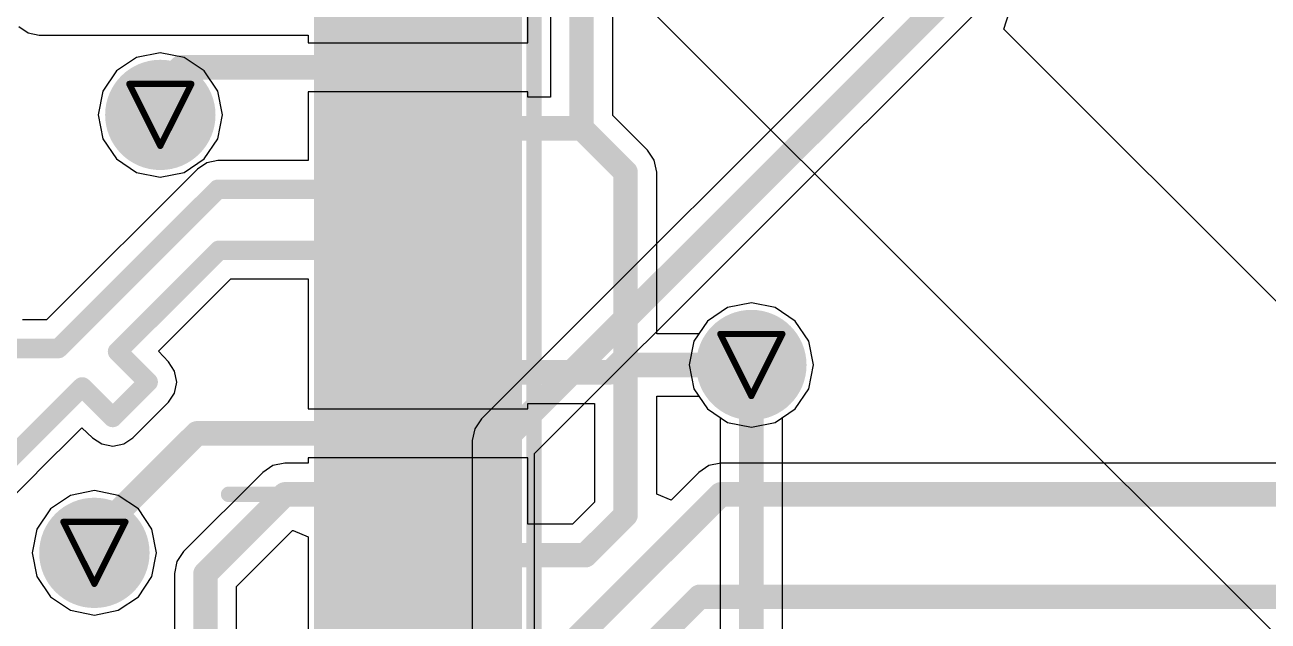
# Model space of a CAD drawing. Header units: inches. Extents: x -3 to 423, y -3 to 110.
# Drawn here: x 34.84 to 45.02, y 10.75 to 15.64 of the extents above; entities that cross this region are included whole.
import ezdxf

# ---------------------------------------------------------------- set-up
doc = ezdxf.new("R2010")
doc.units = ezdxf.units.IN
for name, color, linetype in [('Bottom Layer', 5, 'Continuous'), ('Bottom Solder', 6, 'Continuous'), ('Drill Drawing', 1, 'Continuous'), ('Mechanical 16', 56, 'Continuous'), ('Mechanical 6', 56, 'Continuous'), ('Mid Layer', 16, 'Continuous'), ('Mid Layer 2', 76, 'Continuous'), ('Top Layer', 1, 'Continuous'), ('Top Paste', 8, 'Continuous'), ('Top Solder', 216, 'Continuous'), ('Via Holes', 16, 'Continuous')]:
    doc.layers.add(name, color=color, linetype=linetype)

msp = doc.modelspace()

# ---------------------------------------------------------------- hatches: boundary and pattern name
at = {"layer": 'Bottom Layer'}
h = msp.add_hatch(color=5, dxfattribs=at)
edge = h.paths.add_edge_path()
edge.add_arc((35.95, 14.9), 0.35, 0, 360)
h = msp.add_hatch(color=5, dxfattribs=at)
edge = h.paths.add_edge_path()
edge.add_arc((40.79, 12.85), 0.35, 0, 360)
h = msp.add_hatch(color=5, dxfattribs=at)
edge = h.paths.add_edge_path()
edge.add_arc((35.41, 11.31), 0.35, 0, 360)
at = {"layer": 'Bottom Solder'}
h = msp.add_hatch(color=6, dxfattribs=at)
edge = h.paths.add_edge_path()
edge.add_arc((35.95, 14.9), 0.452, 0, 360)
h = msp.add_hatch(color=6, dxfattribs=at)
edge = h.paths.add_edge_path()
edge.add_arc((40.79, 12.85), 0.452, 0, 360)
h = msp.add_hatch(color=6, dxfattribs=at)
edge = h.paths.add_edge_path()
edge.add_arc((35.41, 11.31), 0.452, 0, 360)
at = {"layer": 'Mid Layer'}
h = msp.add_hatch(color=16, dxfattribs=at)
edge = h.paths.add_edge_path()
edge.add_arc((35.95, 14.9), 0.35, 0, 360)
h = msp.add_hatch(color=16, dxfattribs=at)
edge = h.paths.add_edge_path()
edge.add_arc((40.79, 12.85), 0.35, 0, 360)
h = msp.add_hatch(color=16, dxfattribs=at)
edge = h.paths.add_edge_path()
edge.add_arc((35.41, 11.31), 0.35, 0, 360)
at = {"layer": 'Mid Layer 2'}
h = msp.add_hatch(color=76, dxfattribs=at)
edge = h.paths.add_edge_path()
edge.add_arc((35.95, 14.9), 0.35, 0, 360)
h = msp.add_hatch(color=76, dxfattribs=at)
edge = h.paths.add_edge_path()
edge.add_arc((40.79, 12.85), 0.35, 0, 360)
h = msp.add_hatch(color=76, dxfattribs=at)
edge = h.paths.add_edge_path()
edge.add_arc((35.41, 11.31), 0.35, 0, 360)
at = {"layer": 'Top Layer'}
for points in [[(37.31, 15.44), (38.81, 15.44), (38.81, 15.14), (37.31, 15.14)], [(37.31, 14.94), (38.81, 14.94), (38.81, 14.64), (37.31, 14.64)], [(37.31, 14.44), (38.81, 14.44), (38.81, 14.14), (37.31, 14.14)], [(37.31, 13.94), (38.81, 13.94), (38.81, 13.64), (37.31, 13.64)], [(37.31, 13.44), (38.81, 13.44), (38.81, 13.14), (37.31, 13.14)], [(37.31, 12.94), (38.81, 12.94), (38.81, 12.64), (37.31, 12.64)], [(37.31, 12.44), (38.81, 12.44), (38.81, 12.14), (37.31, 12.14)], [(37.31, 11.94), (38.81, 11.94), (38.81, 11.64), (37.31, 11.64)], [(37.31, 11.44), (38.81, 11.44), (38.81, 11.14), (37.31, 11.14)], [(37.31, 10.94), (38.81, 10.94), (38.81, 10.64), (37.31, 10.64)]]:
    msp.add_hatch(color=1, dxfattribs=at).paths.add_polyline_path(points)
h = msp.add_hatch(color=1, dxfattribs=at)
edge = h.paths.add_edge_path()
edge.add_arc((35.95, 14.9), 0.35, 0, 360)
h = msp.add_hatch(color=1, dxfattribs=at)
edge = h.paths.add_edge_path()
edge.add_arc((40.79, 12.85), 0.35, 0, 360)
h = msp.add_hatch(color=1, dxfattribs=at)
edge = h.paths.add_edge_path()
edge.add_arc((35.41, 11.31), 0.35, 0, 360)
at = {"layer": 'Top Paste'}
for points in [[(37.31, 15.44), (38.81, 15.44), (38.81, 15.14), (37.31, 15.14)], [(37.31, 14.94), (38.81, 14.94), (38.81, 14.64), (37.31, 14.64)], [(37.31, 14.44), (38.81, 14.44), (38.81, 14.14), (37.31, 14.14)], [(37.31, 13.94), (38.81, 13.94), (38.81, 13.64), (37.31, 13.64)], [(37.31, 13.44), (38.81, 13.44), (38.81, 13.14), (37.31, 13.14)], [(37.31, 12.94), (38.81, 12.94), (38.81, 12.64), (37.31, 12.64)], [(37.31, 12.44), (38.81, 12.44), (38.81, 12.14), (37.31, 12.14)], [(37.31, 11.94), (38.81, 11.94), (38.81, 11.64), (37.31, 11.64)], [(37.31, 11.44), (38.81, 11.44), (38.81, 11.14), (37.31, 11.14)], [(37.31, 10.94), (38.81, 10.94), (38.81, 10.64), (37.31, 10.64)]]:
    msp.add_hatch(color=8, dxfattribs=at).paths.add_polyline_path(points)
at = {"layer": 'Top Solder'}
for points in [[(37.208, 16.042), (38.912, 16.042), (38.912, 15.538), (37.208, 15.538)], [(37.208, 15.542), (38.912, 15.542), (38.912, 15.038), (37.208, 15.038)], [(37.208, 15.042), (38.912, 15.042), (38.912, 14.538), (37.208, 14.538)], [(37.208, 14.542), (38.912, 14.542), (38.912, 14.038), (37.208, 14.038)], [(37.208, 14.042), (38.912, 14.042), (38.912, 13.538), (37.208, 13.538)], [(37.208, 13.542), (38.912, 13.542), (38.912, 13.038), (37.208, 13.038)], [(37.208, 13.042), (38.912, 13.042), (38.912, 12.538), (37.208, 12.538)], [(37.208, 12.542), (38.912, 12.542), (38.912, 12.038), (37.208, 12.038)], [(37.208, 12.042), (38.912, 12.042), (38.912, 11.538), (37.208, 11.538)], [(37.208, 11.542), (38.912, 11.542), (38.912, 11.038), (37.208, 11.038)], [(37.208, 11.042), (38.912, 11.042), (38.912, 10.538), (37.208, 10.538)]]:
    msp.add_hatch(color=216, dxfattribs=at).paths.add_polyline_path(points)
h = msp.add_hatch(color=216, dxfattribs=at)
edge = h.paths.add_edge_path()
edge.add_arc((35.95, 14.9), 0.452, 0, 360)
h = msp.add_hatch(color=216, dxfattribs=at)
edge = h.paths.add_edge_path()
edge.add_arc((40.79, 12.85), 0.452, 0, 360)
h = msp.add_hatch(color=216, dxfattribs=at)
edge = h.paths.add_edge_path()
edge.add_arc((35.41, 11.31), 0.452, 0, 360)
at = {"layer": 'Via Holes'}
h = msp.add_hatch(color=7, dxfattribs=at)
edge = h.paths.add_edge_path()
edge.add_arc((35.95, 14.9), 0.25, 0, 360)
h = msp.add_hatch(color=7, dxfattribs=at)
edge = h.paths.add_edge_path()
edge.add_arc((40.79, 12.85), 0.25, 0, 360)
h = msp.add_hatch(color=7, dxfattribs=at)
edge = h.paths.add_edge_path()
edge.add_arc((35.41, 11.31), 0.25, 0, 360)

# ---------------------------------------------------------------- linework, layer by layer
at = {"layer": 'Bottom Layer'}
for p, q in [((42.265, 16.095), (38.58, 12.41)), ((39.015, 12.124), (42.625, 15.735)), ((40.79, 13.36), (40.595, 13.321)), ((40.985, 13.321), (40.79, 13.36)), ((40.595, 13.321), (40.43, 13.21)), ((41.15, 13.21), (40.985, 13.321)), ((40.43, 13.21), (40.319, 13.045)), ((41.261, 13.045), (41.15, 13.21)), ((40.319, 13.045), (40.28, 12.85)), ((41.3, 12.85), (41.261, 13.045)), ((40.28, 12.85), (40.319, 12.655)), ((41.261, 12.655), (41.3, 12.85)), ((40.319, 12.655), (40.43, 12.49)), ((41.15, 12.49), (41.261, 12.655)), ((40.43, 12.49), (40.535, 12.419)), ((41.045, 12.419), (41.15, 12.49)), ((38.525, 12.328), (38.505, 12.23)), ((38.58, 12.41), (38.525, 12.328)), ((40.535, 12.419), (40.535, 7.591)), ((41.045, 7.591), (41.045, 12.419)), ((38.505, 12.23), (38.505, 8.861)), ((39.015, 8.861), (39.015, 12.124))]:
    msp.add_line(p, q, dxfattribs=at)
at = {"layer": 'Bottom Layer', "const_width": 0.2}
for points in [[(38.76, 12.23), (42.75, 16.22)], [(40.79, 7.16), (40.79, 12.85)], [(38.76, 8.43), (38.76, 12.23)]]:
    msp.add_lwpolyline(points, dxfattribs=at)
at = {"layer": 'Bottom Layer', "const_width": 0.1}
for points in [[(40.74, 12.85, 1), (40.84, 12.85, 1)], [(38.71, 12.23, 1), (38.81, 12.23, 1)], [(38.71, 12.23, 1), (38.81, 12.23, 1)]]:
    msp.add_lwpolyline(points, format="xyb", close=True, dxfattribs=at)
at = {"layer": 'Drill Drawing', "const_width": 0.0508}
for points in [[(35.696, 15.154), (36.204, 15.154)], [(35.696, 15.154), (35.95, 14.646)], [(35.95, 14.646), (36.204, 15.154)], [(40.536, 13.104), (41.044, 13.104)], [(40.536, 13.104), (40.79, 12.596)], [(40.79, 12.596), (41.044, 13.104)], [(35.156, 11.564), (35.664, 11.564)], [(35.156, 11.564), (35.41, 11.056)], [(35.41, 11.056), (35.664, 11.564)]]:
    msp.add_lwpolyline(points, dxfattribs=at)
at = {"layer": 'Drill Drawing', "const_width": 0.0254}
for points in [[(35.683, 15.154, 1), (35.709, 15.154, 1)], [(35.683, 15.154, 1), (35.709, 15.154, 1)], [(36.191, 15.154, 1), (36.217, 15.154, 1)], [(36.191, 15.154, 1), (36.217, 15.154, 1)], [(35.937, 14.646, 1), (35.963, 14.646, 1)], [(35.937, 14.646, 1), (35.963, 14.646, 1)], [(40.523, 13.104, 1), (40.549, 13.104, 1)], [(40.523, 13.104, 1), (40.549, 13.104, 1)], [(41.031, 13.104, 1), (41.057, 13.104, 1)], [(41.031, 13.104, 1), (41.057, 13.104, 1)], [(40.777, 12.596, 1), (40.803, 12.596, 1)], [(40.777, 12.596, 1), (40.803, 12.596, 1)], [(35.143, 11.564, 1), (35.169, 11.564, 1)], [(35.143, 11.564, 1), (35.169, 11.564, 1)], [(35.651, 11.564, 1), (35.677, 11.564, 1)], [(35.651, 11.564, 1), (35.677, 11.564, 1)], [(35.397, 11.056, 1), (35.423, 11.056, 1)], [(35.397, 11.056, 1), (35.423, 11.056, 1)]]:
    msp.add_lwpolyline(points, format="xyb", close=True, dxfattribs=at)
at = {"layer": 'Mechanical 16', "const_width": 0.127}
msp.add_lwpolyline([(39.01, 10.04), (39.01, 17.04)], dxfattribs=at)
at = {"layer": 'Mechanical 6', "const_width": 0.127}
for points in [[(36.76, 14.29), (37.01, 14.29)], [(36.51, 11.79), (37.01, 11.79)]]:
    msp.add_lwpolyline(points, dxfattribs=at)
at = {"layer": 'Mechanical 6', "const_width": 0.0635}
for points in [[(36.728, 14.29, 1), (36.792, 14.29, 1)], [(36.978, 14.29, 1), (37.042, 14.29, 1)], [(36.478, 11.79, 1), (36.542, 11.79, 1)], [(36.978, 11.79, 1), (37.042, 11.79, 1)]]:
    msp.add_lwpolyline(points, format="xyb", close=True, dxfattribs=at)
at = {"layer": 'Mid Layer'}
for p, q in [((40.79, 13.36), (40.595, 13.321)), ((40.985, 13.321), (40.79, 13.36)), ((40.595, 13.321), (40.43, 13.21)), ((41.15, 13.21), (40.985, 13.321)), ((40.43, 13.21), (40.319, 13.045)), ((41.261, 13.045), (41.15, 13.21)), ((40.319, 13.045), (40.28, 12.85)), ((41.3, 12.85), (41.261, 13.045)), ((40.28, 12.85), (40.319, 12.655)), ((41.261, 12.655), (41.3, 12.85)), ((40.319, 12.655), (40.43, 12.49)), ((41.15, 12.49), (41.261, 12.655)), ((40.43, 12.49), (40.595, 12.379)), ((40.985, 12.379), (41.15, 12.49)), ((40.595, 12.379), (40.79, 12.34)), ((40.79, 12.34), (40.985, 12.379))]:
    msp.add_line(p, q, dxfattribs=at)
at = {"layer": 'Mid Layer 2'}
for p, q in [((38.82, 16.908), (46.345, 9.383)), ((42.858, 15.602), (42.9, 15.74)), ((47.46, 11), (42.858, 15.602)), ((35.95, 15.41), (35.755, 15.371)), ((36.145, 15.371), (35.95, 15.41)), ((35.755, 15.371), (35.59, 15.26)), ((36.31, 15.26), (36.145, 15.371)), ((35.59, 15.26), (35.479, 15.095)), ((36.421, 15.095), (36.31, 15.26)), ((35.479, 15.095), (35.44, 14.9)), ((36.46, 14.9), (36.421, 15.095)), ((35.44, 14.9), (35.479, 14.705)), ((36.421, 14.705), (36.46, 14.9)), ((35.479, 14.705), (35.59, 14.54)), ((36.31, 14.54), (36.421, 14.705)), ((35.59, 14.54), (35.755, 14.429)), ((36.145, 14.429), (36.31, 14.54)), ((35.755, 14.429), (35.95, 14.39)), ((35.95, 14.39), (36.145, 14.429)), ((35.41, 11.82), (35.215, 11.781)), ((35.605, 11.781), (35.41, 11.82)), ((35.215, 11.781), (35.05, 11.67)), ((35.77, 11.67), (35.605, 11.781)), ((35.05, 11.67), (34.939, 11.505)), ((35.881, 11.505), (35.77, 11.67)), ((34.939, 11.505), (34.9, 11.31)), ((35.92, 11.31), (35.881, 11.505)), ((34.9, 11.31), (34.939, 11.115)), ((35.881, 11.115), (35.92, 11.31)), ((34.939, 11.115), (35.05, 10.95)), ((35.77, 10.95), (35.881, 11.115)), ((35.05, 10.95), (35.215, 10.839)), ((35.605, 10.839), (35.77, 10.95)), ((35.215, 10.839), (35.41, 10.8)), ((35.41, 10.8), (35.605, 10.839))]:
    msp.add_line(p, q, dxfattribs=at)
at = {"layer": 'Top Layer'}
for p, q in [((39.655, 14.896), (39.655, 16.58)), ((38.96, 15.49), (38.96, 16.406)), ((39.145, 16.425), (39.145, 15.045)), ((34.792, 15.624), (34.868, 15.573)), ((34.868, 15.573), (34.958, 15.555)), ((34.958, 15.555), (34.958, 15.555)), ((34.958, 15.555), (37.16, 15.555)), ((37.16, 15.555), (37.16, 15.49)), ((37.16, 15.49), (38.96, 15.49)), ((38.96, 15.09), (37.16, 15.09)), ((37.16, 15.09), (37.16, 14.525)), ((38.96, 15.045), (38.96, 15.09)), ((39.145, 15.045), (38.96, 15.045)), ((39.94, 14.61), (39.655, 14.896)), ((39.995, 14.528), (39.94, 14.61)), ((36.331, 14.507), (36.255, 14.456)), ((36.421, 14.525), (36.331, 14.507)), ((37.16, 14.525), (36.421, 14.525)), ((40.015, 14.43), (39.995, 14.528)), ((36.255, 14.456), (35.018, 13.219)), ((36.255, 14.456), (36.255, 14.456)), ((40.015, 13.105), (40.015, 14.43)), ((36.216, 13.244), (36.527, 13.555)), ((36.527, 13.555), (37.16, 13.555)), ((37.16, 13.555), (37.16, 12.49)), ((40.79, 13.36), (40.595, 13.321)), ((40.985, 13.321), (40.79, 13.36)), ((35.934, 12.962), (36.216, 13.244)), ((36.216, 13.244), (36.216, 13.244)), ((40.595, 13.321), (40.43, 13.21)), ((41.15, 13.21), (40.985, 13.321)), ((35.018, 13.219), (34.82, 13.219)), ((40.43, 13.21), (40.359, 13.105)), ((41.261, 13.045), (41.15, 13.21)), ((40.359, 13.105), (40.015, 13.105)), ((41.3, 12.85), (41.261, 13.045)), ((36.016, 12.876), (35.934, 12.962)), ((36.066, 12.8), (36.016, 12.876)), ((41.261, 12.655), (41.3, 12.85)), ((36.084, 12.71), (36.066, 12.8)), ((36.066, 12.62), (36.084, 12.71)), ((41.15, 12.49), (41.261, 12.655)), ((35.726, 12.254), (36.016, 12.544)), ((36.016, 12.544), (36.066, 12.62)), ((38.96, 12.49), (38.96, 12.535)), ((38.96, 12.535), (39.505, 12.535)), ((39.505, 12.535), (39.505, 11.726)), ((40.015, 11.791), (40.015, 12.595)), ((40.015, 12.595), (40.359, 12.595)), ((40.359, 12.595), (40.43, 12.49)), ((37.16, 12.49), (38.96, 12.49)), ((40.43, 12.49), (40.595, 12.379)), ((40.985, 12.379), (41.15, 12.49)), ((35.186, 12.214), (35.307, 12.336)), ((35.307, 12.336), (35.394, 12.254)), ((40.595, 12.379), (40.79, 12.34)), ((40.79, 12.34), (40.985, 12.379)), ((35.394, 12.254), (35.47, 12.203)), ((35.65, 12.203), (35.726, 12.254)), ((35.041, 12.069), (35.186, 12.214)), ((35.186, 12.214), (35.186, 12.214)), ((35.47, 12.203), (35.56, 12.185)), ((35.56, 12.185), (35.65, 12.203)), ((34.636, 11.664), (35.041, 12.069)), ((36.872, 12.025), (36.79, 11.97)), ((36.97, 12.045), (36.872, 12.025)), ((37.16, 12.045), (36.97, 12.045)), ((38.96, 12.09), (37.16, 12.09)), ((37.16, 12.09), (37.16, 12.045)), ((38.96, 11.545), (38.96, 12.09)), ((40.442, 12.025), (40.36, 11.97)), ((40.54, 12.045), (40.442, 12.025)), ((46.06, 12.045), (40.54, 12.045)), ((36.79, 11.97), (36.14, 11.32)), ((40.36, 11.97), (40.132, 11.743)), ((39.505, 11.726), (39.324, 11.545)), ((40.132, 11.743), (40.015, 11.791)), ((39.324, 11.545), (38.96, 11.545)), ((36.575, 11.034), (37.033, 11.492)), ((37.033, 11.492), (37.039, 11.492)), ((37.039, 11.492), (37.16, 11.44)), ((37.16, 11.44), (37.16, 10.49)), ((36.14, 11.32), (36.085, 11.238)), ((36.085, 11.238), (36.065, 11.14)), ((36.065, 11.14), (36.065, 10.618)), ((36.575, 10.604), (36.575, 11.034))]:
    msp.add_line(p, q, dxfattribs=at)
for points, const_width in [([(39.4, 14.79), (39.4, 16.58)], 0.2), ([(35.95, 15.12), (36.12, 15.29)], 0.2), ([(36.12, 15.29), (38.06, 15.29)], 0.2), ([(35.95, 14.9), (35.95, 15.12)], 0.2), ([(38.06, 14.79), (39.4, 14.79)], 0.2), ([(39.4, 14.79), (39.76, 14.43)], 0.2), ([(39.76, 12.91), (39.76, 14.43)], 0.2), ([(35.115, 12.985), (36.421, 14.29)], 0.16), ([(36.421, 14.29), (38.06, 14.29)], 0.16), ([(36.05, 13.41), (36.43, 13.79)], 0.16), ([(36.43, 13.79), (38.06, 13.79)], 0.16), ([(35.89, 13.25), (36.05, 13.41)], 0.16), ([(35.6, 12.96), (35.89, 13.25)], 0.16), ([(34.722, 12.985), (35.115, 12.985)], 0.16), ([(35.6, 12.96), (35.85, 12.71)], 0.16), ([(39.64, 12.79), (39.7, 12.85)], 0.2), ([(39.7, 12.85), (39.76, 12.91)], 0.2), ([(39.7, 12.85), (39.76, 12.85)], 0.2), ([(39.76, 12.85), (40.79, 12.85)], 0.2), ([(39.76, 11.62), (39.76, 12.85)], 0.2), ([(38.06, 12.79), (39.64, 12.79)], 0.2), ([(35.02, 12.38), (35.31, 12.67)], 0.16), ([(35.31, 12.67), (35.56, 12.42)], 0.16), ([(35.56, 12.42), (35.85, 12.71)], 0.16), ([(34.875, 12.235), (35.02, 12.38)], 0.16), ([(35.41, 11.45), (36.25, 12.29)], 0.2), ([(36.25, 12.29), (38.06, 12.29)], 0.2), ([(34.47, 11.83), (34.875, 12.235)], 0.16), ([(35.75, 7), (40.54, 11.79)], 0.2), ([(36.32, 11.14), (36.97, 11.79)], 0.2), ([(36.97, 11.79), (38.06, 11.79)], 0.2), ([(40.54, 11.79), (46.96, 11.79)], 0.2), ([(39.43, 11.29), (39.76, 11.62)], 0.2), ([(35.41, 11.31), (35.41, 11.45)], 0.2), ([(38.06, 11.29), (39.43, 11.29)], 0.2), ([(36.32, 10.19), (36.32, 11.14)], 0.2), ([(34.576, 5.16), (40.366, 10.95)], 0.2), ([(40.366, 10.95), (45.55, 10.95)], 0.2)]:
    msp.add_lwpolyline(points, dxfattribs=dict(at, const_width=const_width))
for points, const_width in [([(36.07, 15.29, 1), (36.17, 15.29, 1)], 0.1), ([(36.07, 15.29, 1), (36.17, 15.29, 1)], 0.1), ([(38.01, 15.29, 1), (38.11, 15.29, 1)], 0.1), ([(35.9, 15.12, 1), (36, 15.12, 1)], 0.1), ([(35.9, 15.12, 1), (36, 15.12, 1)], 0.1), ([(35.9, 14.9, 1), (36, 14.9, 1)], 0.1), ([(38.01, 14.79, 1), (38.11, 14.79, 1)], 0.1), ([(39.35, 14.79, 1), (39.45, 14.79, 1)], 0.1), ([(39.35, 14.79, 1), (39.45, 14.79, 1)], 0.1), ([(39.35, 14.79, 1), (39.45, 14.79, 1)], 0.1), ([(39.71, 14.43, 1), (39.81, 14.43, 1)], 0.1), ([(39.71, 14.43, 1), (39.81, 14.43, 1)], 0.1), ([(36.381, 14.29, 1), (36.461, 14.29, 1)], 0.08), ([(36.381, 14.29, 1), (36.461, 14.29, 1)], 0.08), ([(38.02, 14.29, 1), (38.1, 14.29, 1)], 0.08), ([(36.39, 13.79, 1), (36.47, 13.79, 1)], 0.08), ([(36.39, 13.79, 1), (36.47, 13.79, 1)], 0.08), ([(38.02, 13.79, 1), (38.1, 13.79, 1)], 0.08), ([(36.01, 13.41, 1), (36.09, 13.41, 1)], 0.08), ([(36.01, 13.41, 1), (36.09, 13.41, 1)], 0.08), ([(35.85, 13.25, 1), (35.93, 13.25, 1)], 0.08), ([(35.85, 13.25, 1), (35.93, 13.25, 1)], 0.08), ([(35.075, 12.985, 1), (35.155, 12.985, 1)], 0.08), ([(35.075, 12.985, 1), (35.155, 12.985, 1)], 0.08), ([(35.56, 12.96, 1), (35.64, 12.96, 1)], 0.08), ([(35.56, 12.96, 1), (35.64, 12.96, 1)], 0.08), ([(39.65, 12.85, 1), (39.75, 12.85, 1)], 0.1), ([(39.65, 12.85, 1), (39.75, 12.85, 1)], 0.1), ([(39.65, 12.85, 1), (39.75, 12.85, 1)], 0.1), ([(39.71, 12.91, 1), (39.81, 12.91, 1)], 0.1), ([(39.71, 12.91, 1), (39.81, 12.91, 1)], 0.1), ([(39.71, 12.85, 1), (39.81, 12.85, 1)], 0.1), ([(39.71, 12.85, 1), (39.81, 12.85, 1)], 0.1), ([(39.71, 12.85, 1), (39.81, 12.85, 1)], 0.1), ([(40.74, 12.85, 1), (40.84, 12.85, 1)], 0.1), ([(38.01, 12.79, 1), (38.11, 12.79, 1)], 0.1), ([(39.59, 12.79, 1), (39.69, 12.79, 1)], 0.1), ([(39.59, 12.79, 1), (39.69, 12.79, 1)], 0.1), ([(35.27, 12.67, 1), (35.35, 12.67, 1)], 0.08), ([(35.27, 12.67, 1), (35.35, 12.67, 1)], 0.08), ([(35.81, 12.71, 1), (35.89, 12.71, 1)], 0.08), ([(35.81, 12.71, 1), (35.89, 12.71, 1)], 0.08), ([(34.98, 12.38, 1), (35.06, 12.38, 1)], 0.08), ([(34.98, 12.38, 1), (35.06, 12.38, 1)], 0.08), ([(35.52, 12.42, 1), (35.6, 12.42, 1)], 0.08), ([(35.52, 12.42, 1), (35.6, 12.42, 1)], 0.08), ([(36.2, 12.29, 1), (36.3, 12.29, 1)], 0.1), ([(36.2, 12.29, 1), (36.3, 12.29, 1)], 0.1), ([(38.01, 12.29, 1), (38.11, 12.29, 1)], 0.1), ([(34.835, 12.235, 1), (34.915, 12.235, 1)], 0.08), ([(34.835, 12.235, 1), (34.915, 12.235, 1)], 0.08), ([(36.92, 11.79, 1), (37.02, 11.79, 1)], 0.1), ([(36.92, 11.79, 1), (37.02, 11.79, 1)], 0.1), ([(38.01, 11.79, 1), (38.11, 11.79, 1)], 0.1), ([(40.49, 11.79, 1), (40.59, 11.79, 1)], 0.1), ([(40.49, 11.79, 1), (40.59, 11.79, 1)], 0.1), ([(39.71, 11.62, 1), (39.81, 11.62, 1)], 0.1), ([(39.71, 11.62, 1), (39.81, 11.62, 1)], 0.1), ([(35.36, 11.45, 1), (35.46, 11.45, 1)], 0.1), ([(35.36, 11.45, 1), (35.46, 11.45, 1)], 0.1), ([(35.36, 11.31, 1), (35.46, 11.31, 1)], 0.1), ([(38.01, 11.29, 1), (38.11, 11.29, 1)], 0.1), ([(39.38, 11.29, 1), (39.48, 11.29, 1)], 0.1), ([(39.38, 11.29, 1), (39.48, 11.29, 1)], 0.1), ([(36.27, 11.14, 1), (36.37, 11.14, 1)], 0.1), ([(36.27, 11.14, 1), (36.37, 11.14, 1)], 0.1), ([(40.316, 10.95, 1), (40.416, 10.95, 1)], 0.1), ([(40.316, 10.95, 1), (40.416, 10.95, 1)], 0.1)]:
    msp.add_lwpolyline(points, format="xyb", close=True, dxfattribs=dict(at, const_width=const_width))

doc.saveas('drawing.dxf')
